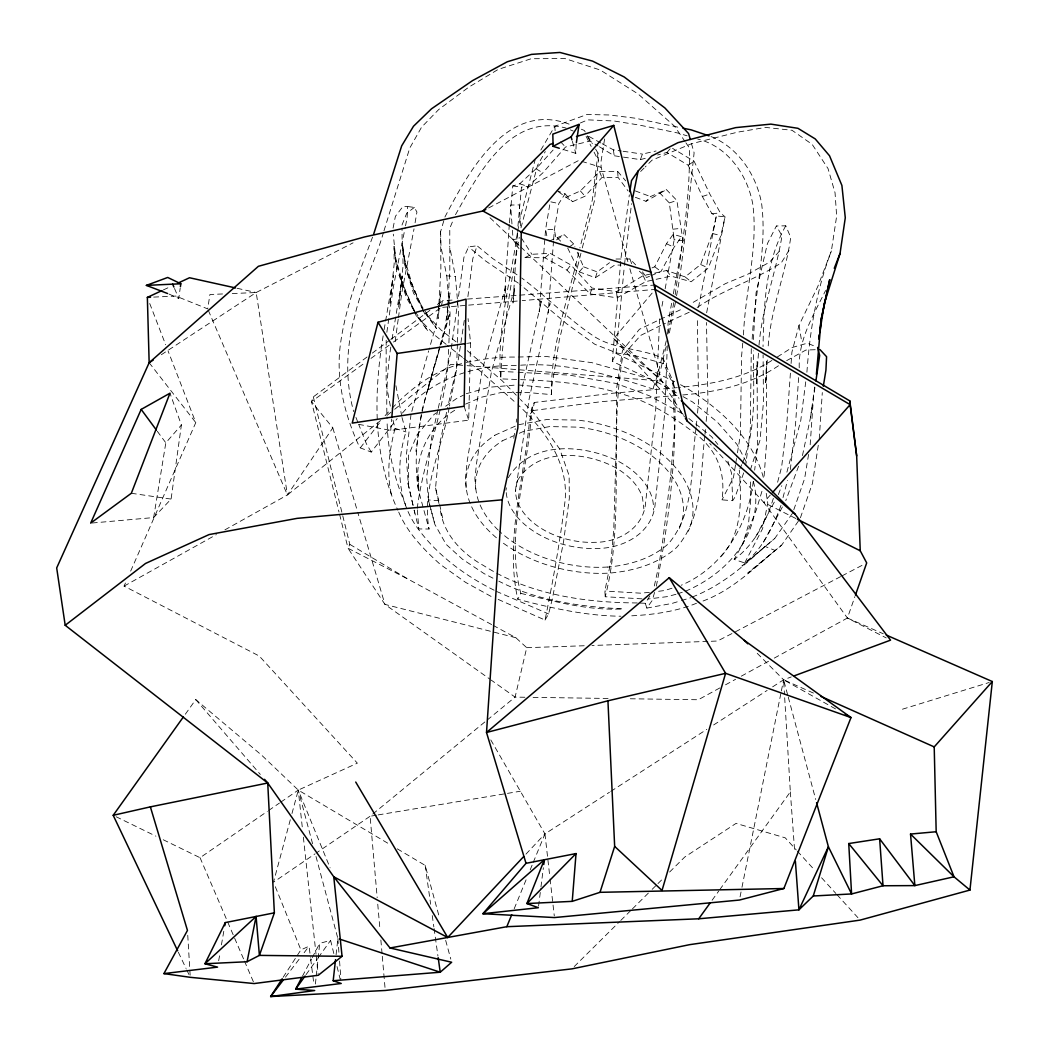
<?xml version="1.0" encoding="UTF-8"?>
<svg xmlns="http://www.w3.org/2000/svg" width="1049" height="1049" viewBox="0 0 1049 1049"><rect width="100%" height="100%" fill="white"/><g stroke="black" fill="none" stroke-linecap="round" stroke-linejoin="round"><path stroke-width="0.75" stroke-dasharray="5 3.75" d="M386.176 340.282L386.137 383.868L390.608 407.497M743.689 472.902L735.152 496.859L732.674 500.675L722 499.862C725.541 474.725 718.526 453.168 698.686 436.279C676.893 419.246 653.684 403.839 627.053 395.565C592.003 383.921 554.855 380.787 518.154 379.554M447.805 305.272L449.811 269.908L449.772 228.236L452.945 220.71M358.627 424.334L390.739 430.418L468.693 420.164L470.568 342.853L468.064 318.594M457.403 344.033L456.525 369.746L449.523 406.015M457.456 342.42L458.492 311.894L455.397 276.582L449.654 246.213M667.295 345.593L664.987 410.697L655.219 503.179C653.291 532.499 624.076 548.443 597.13 548.457A75.056 48.752 11.8 0 1 506.156 491.706M667.702 334.198L668.095 322.817L671.885 301.876M448.644 349.369C448.107 403.931 424.032 454.623 417.24 508.319M448.906 342.853L450.073 313.52L449.378 305.665M516.58 379.463L500.819 378.873C502.314 331.235 511.007 284.174 519.255 237.336M393.073 228.105L395.407 216.304L402.921 206.561L407.655 206.522L407.104 217.877L405.53 225.823M465.533 404.114L481.36 397.256L500.491 392.654L526.48 392.431L551.42 394.594L551.84 386.373L559.301 340.02L581.841 249.688M438.836 305.718L438.115 318.581L441.026 291.294L439.177 303.856M438.915 304.118L440.882 268.767L440.593 231.698L444.474 218.494M447.713 306.872L446.992 319.735L449.955 292.907L448.815 300.932M753.405 339.535L756.054 292.841L767.435 243.552L776.391 225.981L785.753 225.81L790.723 237.336C785.557 274.799 770.097 310.57 768.052 348.609M517.511 232.708L513 303.017L514.928 287.321L491.443 371.7L476.744 461.927L474.882 478.514L475.695 488.978M517.931 226.164L521.484 187.142L527.883 186.447L542.818 172.875L565.529 147.017L589.997 141.077L598.061 145.968M798.604 377.588L795.614 423.232L790.343 469.519M799.233 367.806C798.289 339.561 813.539 314.936 825.602 290.521M819.243 438.941L822.298 392.575M509.303 224.525L504.084 302.44L506.103 285.289L482.422 369.314L467.303 460.577L465.376 478.632L466.123 487.929M509.408 222.899L512.804 185.935L519.714 183.798L536.039 168.758L553.098 150.02M767.278 359.991L765.613 384.367L766.517 361.302L766.583 442.612L763.869 479.419M758.453 353.225L756.355 383.593L757.103 361.512L757.391 447.739L754.651 470.136M759.004 345.239C762.046 307.908 776.129 272.596 781.99 235.776L776.391 225.981M810.182 444.737L813.434 397.781L815.007 387.042M790.408 373.182L786.842 423.337L781.636 466.962L777.073 484.245M791.09 363.478L791.903 352.149L799.023 325.334L817.696 286.731L831.372 250.999L836.656 216.133L835.043 192.78L828.054 168.64L812.201 144.408L792.034 130.286L765.573 127.414L737.381 132.2L691.566 143.7L652.072 160.13L645.214 166.948M553.531 241.034L548.168 312.759L550.043 303.463L529.116 399.079L515.518 491.561M553.649 239.408L554.383 229.626L558.815 203.558L565.057 193.855L557.15 190.787M551.42 394.594C550.515 345.029 568.755 297.313 579.468 249.531M466.149 362.377L476.495 360.568A143.057 94.384 12.9 0 1 515.518 357.08L545.755 356.398L591.846 362.652L649.921 378.938L612.301 361.394L620.956 258.447L629.334 194.865M390.739 430.418L391.67 419.194M742.758 343.089L741.591 356.07L740.397 434.679L736.804 456.879M743.492 334.972C745.118 291.307 758.309 248.049 752.802 204.28C747.649 175.078 727.586 146.283 697.716 139.058M438.954 503.441L435.545 488.021L439.662 443.701L447.687 407.392M704.81 435.978C700.326 473.545 703.341 517.17 676.539 547.565C658.182 563.929 634.081 570.892 610.02 573.056A115.508 75.069 11.9 0 1 501.488 541.808M704.967 434.365L705.413 429.513M706.161 421.423L707.957 402.016L706.488 322.476M751.294 348.661L750.31 429.579L745.708 465.179M752.172 339.168C754.375 293.904 767.396 249.033 761.613 203.585C756.421 174.973 738.09 147.293 710.566 136.37M696.13 427.769C690.57 466.425 695.605 511.715 668.528 543.618C651.744 558.684 629.649 565.109 607.594 567.116M696.287 426.143L696.903 419.639M697.519 413.136L698.595 401.754L697.31 317.126M612.301 361.394L616.051 353.474L624.273 266.866M595.583 149.076L597.996 153.062L598.402 160.733L594.416 200.949L582.247 248.115M624.43 265.292L631.511 203.676M677.313 387.645L613.377 393.165L534.282 402.475L532.236 407.117L530.912 420.072C526.31 477.02 505.487 536.629 520.842 593.367L517.813 599.281C551.604 608.079 585.88 615.894 620.969 616.222M315.395 984.014L316.09 977.511M316.26 975.872L319.722 943.339L330.592 940.402L334.002 954.249M336.086 954.76L337.883 938.527L315.552 854.83M410.998 414.486L406.225 456.302L408.415 485.149L408.428 455.672L417.096 434.824L433.893 414.617L436.515 412.755M597.996 153.062L592.436 199.572L579.874 247.97M532.236 407.117L529.26 423.468C523.53 481.399 504.884 541.297 517.813 599.281M753.274 481.334C748.199 524.998 722.892 567.679 681.247 585.224M805.737 381.81L800.754 420.623L786.409 473.978M806.904 372.238C809.894 330.92 816.437 289.826 831.372 250.999M538.57 906.113L540.773 888.529M540.969 886.929L543.369 867.733M467.893 296.618L472.85 258.487L477.085 245.794L492.912 258.697L520.422 277.041M802.459 455.607L810.575 417.2L812.293 404.468M810.575 417.2L814.667 387.042M169.112 294.1L178.789 298.454L180.205 288.173M398.214 319.211L395.578 338.355L395.578 344.898M398.423 317.611L401.937 292.094L414.027 228.879M92.312 522.992L153.652 517.563L171.092 499.088L181.398 424.989L169.964 393.205M447.897 307.357L445.169 326.619L440.095 345.134M386.858 332.297L393.191 287.819L405.202 227.41M414.145 510.155L418.8 528.932L429.067 529.024L418.603 490.88C408.1 429.5 435.033 371.176 449.772 312.969L440.816 344.36M421.37 414.014L415.915 451.398M438.941 305.416L435.925 325.833L429.093 349.304M576.163 144.133L575.809 153.364L559.156 148.211M732.674 500.675L731.599 473.466L727.285 459.095M464.287 320.404L458.505 358.47L448.041 405.819M513.787 438.298L515.256 428.648M516.239 422.209L516.724 418.997M818.272 445.274L812.451 483.314L800.138 518.573L781.662 545.139L747.845 573.029L781.662 545.139M383.147 335.85C373.641 393.729 372.723 456.066 397.873 510.273M384.118 329.635L393.467 275.192L389.861 304.944L394.162 263.915L394.057 246.358L396.745 269.645L393.296 234.15M390.779 347.075C387.147 370.69 386.242 394.765 387.029 418.617M392.011 339.247L402.475 276.031L398.581 307.554L403.039 265.961L402.816 246.253L405.517 268.885L402.16 243.329L402.016 228.105M604.604 138.993L601.051 161.284L601.09 167.329L627.853 261.621M735.519 464.799L733.461 477.479L722 499.862M735.769 463.212L736.542 458.452M153.652 517.563L165.821 442.835L181.398 424.989M808.595 454.427L804.609 478.659L792.651 513.053L774.752 538.465L741.931 566.054L774.752 538.465M498.183 599.412L545.034 620.038C553.046 580.858 560.048 541.454 564.939 501.763C569.305 463.488 544.772 429.552 518.049 404.862M415.076 222.768L416.925 212.082L414.355 207.427L407.655 206.522M218.677 960.766L220.054 952.807M221.431 944.861L223.922 930.542M673.773 302.584L667.911 334.461M675.176 294.612C681.902 246.004 690.491 196.937 689.337 147.778L685.823 142.664M675.438 302.256L668.829 335.68M676.566 295.818L679.962 276.477L686.492 224.866L694.11 152.8L690.701 140.946M505.959 490.263L506.392 487.824M530.414 413.817L532.84 410.579L534.282 402.475M520.986 227.803L537.547 165.375L545.283 151.581M673.353 293.812L682.965 240.667L676.88 200.464L666.403 189.607L650.485 196.569L645.974 201.29L634.606 197.015M517.354 233.114C510.601 281.211 496.413 330.133 500.819 378.873M517.642 231.527L519.963 218.835L535.108 159.841M659.624 318.83L655.664 410.08L645.699 501.828C644.204 527.713 618.976 542.451 594.953 542.32A65.326 42.419 11.8 0 1 517.655 480.652M661.958 306.177L663.414 298.257M665.158 288.763L674.192 239.723L669.328 202.942L660.057 193.252L645.974 201.29M706.646 312.759L725.056 216.789L720.401 212.973L709.819 194.026L694.11 161.258L672.566 148.381M449.208 407.589L447.687 415.47C439.951 452.565 421.882 490.447 429.067 529.024M698.503 307.449L716.336 215.95L711.891 213.655L702.358 196.517L688.17 165.204L666.941 152.446L657.579 154.99M520.474 395.185L541.31 301.155L539.186 311.933L545.585 229.403L550.279 201.736L558.815 203.558M740.056 896.869L741.656 888.883M741.971 887.297L781.046 692.55M781.361 690.95L783.603 679.778L755.87 651.94M441.629 304.761L442.455 300.735L454.925 299.909M392.995 420.098L395.04 428.333C389.612 449.851 386.255 472.207 391.329 494.171M654.327 585.945L658.929 564.939L662.981 538.884L670.534 476.679L674.494 430.536L672.973 381.312L663.178 358.47C639.969 347.521 612.944 350.025 591.623 334.723C566.775 317.69 545.69 296.028 521.707 277.972M402.003 417.528L405.976 431.926C395.827 463.855 397.243 500.124 417.423 527.909C437.118 555.209 464.982 575.744 494.958 590.613M524.906 257.608L531.869 254.291L550.253 253.347L570.813 264.912L592.003 288.029L616.524 291.701L643.168 275.638L666.613 270.511L685.076 276.897L700.653 264.505L712.428 233.507L716.336 215.95L725.056 216.789L720.873 235.605L708.285 268.046L691.16 281.748L670.954 276.084L645.856 281.578L617.127 297.824L590.141 293.917L566.958 270.118L544.851 257.766L524.906 257.608L523.228 255.051M437.905 409.753L431.545 438.062L426.641 477.57L428.451 499.927L434.876 524.421L446.113 544.352L462.399 559.169L484.022 573.58L494.787 579.114M438.259 408.192L450.624 353.146L463.933 257.359L468.601 246.882L477.085 245.794M545.034 620.038L548.601 613.927L552.338 598.809L563.575 541.638L569.319 498.354L569.135 475.603L559.733 449.09L535.16 414.591L520.409 399.459M493.069 625.348L515.833 637.726L526.729 647.679L515.098 697.113L486.093 720.938M666.207 346.537C662.037 360.686 660.883 376.289 652.911 389.022C609.469 374.624 564.165 361.577 517.904 365.406M666.285 340.794L657.356 375.634L652.911 389.022M780.981 505.369C773.27 526.414 762.741 548.758 744.685 562.946L734.182 559.405L742.758 543.854L756.316 509.919L762.636 489.004M783.013 497.567L787.484 480.429M773.336 498.393C766.255 521.392 754.152 545.021 734.182 559.405M411.811 411.392L428.635 350.864M290.298 819.754L273.487 882.222L315.093 853.82M291.976 813.513L298.27 790.094L357.355 763.161L259.273 656.031L124.084 586.103L126.064 581.605M439.662 346.681L421.803 411.064M432.018 375.031L427.402 391.434L439.033 350.628M654.563 592.436L652.334 600.29L646.84 608.092L672.081 603.411L679.883 601.038M656.333 586.155C669.078 520.999 677.182 454.138 674.546 387.619L672.973 381.312M444.907 217.025C468.995 171.144 507.677 99.406 571.062 124.897M383.501 232.353C375.372 261.004 360.922 287.518 354.628 316.759C346.104 347.901 345.134 380.302 353.631 411.562M383.973 230.806L409.753 148.066L421.593 127.152L438.666 109.581L468.798 87.133L498.223 69.391L531.214 58.731L564.926 58.547L600.238 70.008L638.015 93.899L674.402 126.05L684.945 141.392M641.988 598.848L605.234 596.75C625.374 517.918 608.551 435.047 622.962 355.427L640.677 335.405L660.595 325.531M590.141 293.917L592.003 288.029M567.666 247.984L579.297 271.888L595.412 277.71L597.287 271.914L609.521 262.709M750.337 470.004L760.053 440.003L763.462 402.305L763.095 354.824M774.28 658.103L847.408 618.031L854.909 596.606M623.447 157.127L640.414 159.632L642.408 154.072L656.058 150.99M798.591 466.215L785.78 500.648M372.565 237.1C359.387 272.111 345.37 307.095 340.401 344.439C335.798 378.479 344.151 412.873 358.063 443.871L360.305 447.857L371.267 452.093L397.178 418.564M605.234 596.75L604.853 591.033L611.082 560.179L613.783 529.129L616.209 445.182L616.668 387.828L622.463 350.55L639.365 329.32L682.086 308.97M367.071 356.988L313.323 396.863L311.487 401.636L338.997 511.991M778.345 494.564L781.807 485.739M401.99 225.063L406.737 213.17L414.355 207.427M514.194 908.749L526.493 878.813M530.191 869.831L532.643 863.838M533.259 862.344L544.956 833.903L609.417 792.27M455.489 214.678C478.37 174.357 509.473 112.964 566.119 128.096M739.886 468.798L741.709 464.655M742.312 463.265C757.168 427.861 753.156 388.314 753.457 350.864M130.666 571.102L195.783 422.603L168.024 350.838M649.856 595.95L645.279 603.28L638.828 603.018M313.323 396.863L349.828 544.379L348.032 548.247L384.944 604.394L489.87 679.136M652.006 267.915L654.746 266.787L666.469 243.735L673.183 234.333L681.522 236.733L682.965 240.667L674.192 239.723L673.183 234.333M785.753 225.81C765.285 262.158 763.816 305.823 763.029 346.642M302.44 976.252L311.448 959.088M312.209 957.658L319.722 943.339M755.359 537.39L775.29 500.268M763.462 542.202L782.711 506.379M650.944 275.69L661.001 271.494L674.048 247.276L681.522 236.733M540.838 150.059L554.764 126.286L587.06 114.472L609.495 114.984L635.196 118.196L679.831 127.558M744.685 562.946L762.597 528.63L767.776 503.31L766.229 493.358M788.992 250.357L781.361 262.748C754.362 280.503 722.853 289.616 696.195 308.17M283.112 977.327L296.447 956.727M297.339 955.351L300.893 949.856L309.062 946.211L310.478 957.291M517.524 480.612C536.695 447.844 584.083 451.424 613.875 466.753A65.549 42.563 11.9 0 1 642.473 497.488L643.85 508.791M508.319 477.715C530.532 440.042 584.568 444.081 619.054 461.665A75.279 48.883 11.9 0 1 653.383 510.076M224.919 529.85L287.413 494.971L332.821 427.887L311.487 401.636L365.695 362.233M185.319 714.225L195.757 699.591L261.87 755.385L298.27 790.094L388.917 843.881M306.046 974.652L317.375 958.852M318.319 957.527L330.592 940.402M712.074 900.291L718.762 891.034M719.706 889.722L790.343 791.903L784.586 696.025M742.43 544.339C729.107 565.752 708.363 581.526 685.312 591.282M566.958 270.118L570.813 264.912M385.075 415.692L389.795 410.526M285.433 977.196L300.198 957.829M304.144 952.676L309.062 946.211M360.305 447.857L381.115 420.846M721.122 556.35C742.731 533.233 741.407 499.547 739.283 470.188M579.297 271.888L583.546 266.839L575.521 248.246M683.227 414.486L613.691 338.591L655.232 289.419L522.205 300.617M666.941 152.446L670.154 148.788M770.268 495.089L763.79 502.419L847.408 618.031L886.248 637.923M779.459 251.117L769.612 262.145L747.583 274.34L725.344 283.676L691.553 303.305M558.383 191.744L572.531 201.723L585.001 196.229L601.929 177.478L618.058 177.36L628.115 190.997M525.955 854.148L544.956 833.903L490.565 739.532M565.857 197.448L580.385 190.918L599.53 171.59L617.664 171.367L625.702 180.848M640.651 171.485L644.073 168.076M574.236 966.562L619.605 921.599M620.772 920.445L631.236 910.073M632.403 908.919L651.009 890.47M652.176 889.316L656.831 884.7M657.998 883.546L663.807 877.79M669.629 872.021L684.748 857.033L736.031 823.399L785.242 837.836L796.257 849.939M402.449 413.044C430.706 379.699 473.545 364.567 516.344 365.432M392.09 408.323C411.365 387.619 435.138 370.231 462.95 363.321M484.835 721.974L370.1 816.253L316.431 852.903M544.851 257.766L550.253 253.347M208.358 310.399L287.413 494.971L380.643 420.492M387.029 415.391L393.414 410.29M394.686 409.267L450.886 364.383L465.481 365.537M429.893 310.32L390.674 339.483M437.433 304.564L442.455 300.735M372.316 353.093L389.363 340.453M370.992 358.391L392.156 343.01M393.467 342.053L441.078 307.449M445.668 406.251L456.145 398.817L463.396 395.158M454.676 410.316C427.546 426.628 413.24 459.79 418.603 490.88L418.079 473.912L418.944 492.833M163.251 839.751L200.057 857.715L267.325 811.401M268.675 810.471L279.44 803.062M280.778 802.131L298.27 790.094L330.094 867.825M568.873 247.171L573.672 243.958L574.904 246.817M573.672 243.958L564.27 234.714L556.232 240.09L554.383 229.626L545.585 229.403L547.355 238.569M688.17 165.204L694.11 161.258M161.349 354.719L256.192 292.514L353.08 242.843M595.412 277.71L614.727 265.082L621.047 265.056M610.78 791.392L706.79 729.383M713.648 724.951L767.147 690.412M772.628 686.859L783.603 679.778L791.248 676.946M771.894 360.45C744.2 378.178 711.156 384.445 678.9 387.474M777.283 357.001L792.113 347.494L807.442 343.167L816.161 346.826M778.476 365.76C749.576 385.245 714.697 392.431 680.473 395.158M786.698 360.607L805.934 350.038L815.257 349.71M689.245 312.209L663.453 324.193M660.057 193.252L666.403 189.607M124.084 586.103L216.396 534.597M719.784 687.96L698.28 699.749L627.945 698.739M725.515 684.813L735.559 679.319M741.289 676.172L768.537 661.25M488.637 207.964L578.773 160.431M840.616 576.622L733.395 632.849M842.059 575.862L863.799 564.441M731.94 633.583L717.464 641.018L709.412 641.345M163.342 289.944L170.62 286.547M692.196 597.051C720.191 586.273 743.361 566.788 764.905 546.385L775.119 550.45C751.687 570.59 728.163 593.354 697.978 602.716M494.735 435.269L518.363 424.753L546.713 419.534L577.632 420.098A115.77 75.213 11.9 0 1 688.223 531.318M502.104 440.895L513.59 435.807M519.334 433.263L523.713 431.323L549.624 426.589L577.829 427.127A105.975 68.841 11.9 0 1 679.149 528.709M549.243 241.06L564.27 234.714M580.346 122.995L587.702 119.861L613.98 120.976L639.261 125.054L678.1 133.079L687.147 135.832M639.365 271.245L646.63 277.487L649.501 276.293M466.294 393.703L489.201 387.251L516.842 384.944M696.51 603.254C675.097 611.947 651.757 614.911 628.81 615.947M702.358 196.517L709.819 194.026M669.328 202.942L676.88 200.464M675.989 594.311L666.797 596.684L648.02 599.031M677.536 593.8L683.751 591.793M671.989 588.214L664.817 590.495L655.835 591.636M902.455 709.203L989.207 682.479M681.444 600.566L690.806 597.707M640.414 159.632L646.656 157.94M512.423 230.242L513.105 239.697L518.573 238.529M376.565 815.178L370.1 816.253L377.181 897.656M378.178 814.903L505.88 793.634M507.493 793.372L520.435 791.221M532.84 410.579L601.261 401.675L678.847 395.316M467.369 343.311L470.568 342.853M649.383 592.383L640.546 593.17L604.853 591.033M672.92 229.207L681.391 228.315M442.704 307.318L467.041 305.272M468.654 305.128L520.579 300.761M711.891 213.655L720.401 212.973M467.461 299.07L654.746 285.04M153.692 297.103L175.865 296.067L207.715 308.904L209.905 294.507L222.676 293.956M232.249 293.55L256.192 292.514L287.413 494.971M707.813 641.411L591.951 645.489M526.729 647.679L585.434 645.712M615.973 259.024L629.951 258.972L635.615 264.833M524.906 697.257L515.098 697.113L491.194 680.093M533.089 697.375L609.954 698.477M518.324 384.97L550.935 387.946M637.215 602.952C584.083 602.585 528.945 594.508 483.379 565.424C461.599 553.334 442.757 533.653 440.029 507.873M499.442 371.333L516.58 372.198M518.127 372.277L569.502 375.136L616.038 383.449L649.292 395.735L683.725 414.407M442.626 517.996L438.77 500.701L428.451 499.927M467.107 365.668L661.749 381.062L679.005 398.292M440.593 231.698L441.013 247.053L446.73 275.808L455.397 276.582M512.804 185.935L521.484 187.142M602.231 143.726L613.403 149.863L621.467 151.03M623.067 151.266L642.408 154.072M131.335 493.266L171.092 499.088M599.412 146.781L614.189 155.763L621.9 156.904M237.14 288.291L256.192 292.514M520.842 593.367C554.265 601.352 588.305 610.885 622.975 608.905C580.543 606.728 537.075 600.802 498.826 581.185M712.428 233.507L720.873 235.605M515.833 637.726L384.944 604.394L357.735 512.24M674.546 387.619L663.506 363.518L636.677 356.096L617.009 353.041L594.888 344.321L566.552 323.721L519.635 284.069M581.749 161.349L601.09 167.329M519.714 183.798L527.883 186.447M395.04 428.333L405.976 431.926M583.546 266.839L597.287 271.914M635.261 190.905L650.485 196.569M570.394 129.866L573.252 131.046M581.369 129.224L584.319 130.456L586.732 134.442M496.308 591.348L548.601 613.927M847.408 618.031L883.258 633.753M813.421 693.074L783.603 679.778L784.482 694.399M616.051 353.474L674.691 381.718M700.653 264.505L708.285 268.046M666.469 243.735L674.048 247.276M116.137 816.751L155.895 836.158M795.942 518.547L763.79 502.419L709.714 443.399M680.513 384.681L684.407 386.819C719.85 408.127 754.192 438.784 764.118 480.468M491.64 624.575L407.694 578.917L348.032 548.247L339.391 513.564M600.828 142.966L586.85 135.295L589.997 141.077M491.076 596.422L465.625 582.392L440.344 564.467C423.665 549.374 407.34 532.748 398.528 511.663M656.792 381.862L677.47 393.493M682.991 396.588L692.642 402.016L717.293 422.026L736.988 444.422L746.822 463.002M835.542 708.914L783.603 679.778L787.825 695.526M397.283 848.851L425.173 865.399L439.688 918.518M349.828 544.379L407.694 578.917M536.039 168.758L542.818 172.875M518.298 283.125L485.071 260.611L468.601 246.882M654.746 266.787L661.001 271.494M462.491 357.381L447.425 345.383M463.724 358.325L480.993 371.661L516.855 403.786M456.053 341.817L441.039 329.976L424.766 312.641L436.568 328.625L424.058 309.652M467.303 350.694L502.248 380.839L519.268 398.292M685.076 276.897L691.16 281.748M688.852 418.485L711.589 436.699L717.844 444.461M446.166 344.36L434.797 335.221L418.105 317.663L414.984 312.34M613.691 338.591L661.749 381.062L684.525 416.925M490.014 217.746L519.622 245.899M520.815 247.026L661.749 381.062L629.636 267.915M557.032 237.664L562.356 242.817M560.559 141.825L565.529 147.017M565.057 193.855L572.531 201.723M797.358 851.145L814.981 870.5M821.59 877.764L835.909 893.486M837.01 894.705L857.925 917.678M580.385 190.918L585.001 196.229M195.757 699.591L260.322 774.424M666.613 270.511L670.954 276.084M149.155 362.718L195.783 422.603M642.421 271.848L646.63 277.487M157.298 431.27L165.821 442.835M418.105 317.663L427.966 331.156L415.588 312.13M513.105 239.697L519.006 248.652M423.167 308.288C410.906 288.829 404.678 266.105 402.16 243.329M414.696 310.766C402.737 290.743 396.456 267.81 393.663 244.732M521.314 237.953L531.869 254.291M587.532 135.78L592.37 143.752M414.198 311.002L406.396 297.693L399.066 274.982L415.155 313.625M371.267 452.093L366.429 443.858L358.863 424.779M586.103 136.357L591.164 146.401M594.062 152.131L598.402 160.733M423.481 311.317L407.025 272.216L413.529 293.156L422.354 308.458L412.913 287.059L404.717 259.287M178.356 952.282L186.066 968.476M186.761 969.958L189.567 975.845M645.279 603.28L646.84 608.092M643.168 275.638L645.856 281.578M422.957 309.848L424.845 314.123M413.909 310.478L404.875 289.812L396.443 261.24M414.552 311.959L416.492 316.378M174.501 288.475L178.789 298.454M200.057 857.715L227.095 920.629M227.738 922.137L243.84 959.586M244.483 961.081L253.504 982.061M599.53 171.59L601.929 177.478M275.323 886.733L300.893 949.856M355.952 417.436L358.286 423.311M149.719 303.502L165.663 344.728M405.714 505.054C393.991 478.292 387.474 449.444 387.081 420.203M629.951 258.972L632.088 264.991M464.104 406.265L468.693 420.164M332.821 427.887L357.276 510.679M572.387 141.353L575.809 153.364M445.668 940.389L450.795 959.127M788.258 697.113L815.716 799.508M312.602 843.776L298.27 790.094L302.309 827.451M428.582 500.675L434.876 524.421M753.366 481.491C759.253 502.419 754.021 525.47 742.784 543.67L748.37 525.365L750.743 499.652L750.468 478.449M435.545 488.021L438.77 500.701M337.044 966.562L340.846 981.943M413.109 505.539L407.576 481.504L413.778 508.568M414.171 510.22L414.879 513.341M395.932 385.704L401.701 415.942M799.023 325.334L801.869 342.59M425.173 865.399L430.654 904.251M432.254 915.58L433.84 926.91M434.076 928.522L437.944 956.045M613.403 149.863L614.189 155.763M310.674 958.878L313.9 984.185M544.956 833.903L549.899 877.344M550.082 878.957L554.292 915.947M303.371 837.194L316.024 954.144M316.208 955.77L318.135 973.629M616.524 291.701L617.127 297.824M446.73 275.808L449.247 304.092M377.758 904.172L380.026 930.227M380.866 939.996L382.151 954.642M382.295 956.282L385.258 990.466M554.764 126.286L555.118 130.692M417.358 509.906L418.8 528.932M337.883 938.527L339.076 954.577M339.561 961.002L340.873 978.665M790.343 791.903L794.696 851.683M511.964 223.948L510.601 205.053L519.281 204.896L520.737 228.512M617.664 171.367L618.058 177.36M663.178 358.47L663.506 363.518M187.758 935.275L190.171 975.701M607.555 567.024A105.739 68.71 11.9 0 1 499.35 531.214M498.236 530.151A105.739 68.71 11.9 0 1 502.222 440.986M496.413 537.77A115.508 75.069 11.9 0 1 470.817 504.936M470.188 503.402A115.508 75.069 11.9 0 1 494.866 435.361"/><path stroke-width="1.5" d="M794.303 675.818L890.562 640.139L795.155 514.259L687.161 421.069L650.852 272.032L613.744 125.395L521.261 232.078L517.865 427.953L502.222 499.822L486.513 732.49L526.021 863.314L482.92 913.718L554.475 917.56L739.414 900.055L783.878 888.516L850.988 717.582L744.305 640.336L669.262 577.684L486.513 732.49L607.935 700.798L725.606 673.327L850.988 717.582L845.363 714.421M576.032 853.571L526.913 903.556L538.373 907.713L482.92 913.718L544.365 859.734L526.913 903.556L572.23 901.353L576.032 853.571L526.021 863.314M391.802 417.594L397.151 353.461L378.02 322.253L466.071 299.175L464.104 406.265L352.215 423.114L378.02 322.253M816.397 374.362L821.223 319.027L829.707 279.69L821.223 319.027L819.833 329.911M282.22 978.704L270.655 996.55L385.258 990.466L571.915 968.87L689.613 944.664L860.128 920.104L969.945 890.063L992.315 681.535L886.248 635.051M301.679 977.694L295.674 989.141L341.227 983.477L333.189 980.723L335.536 959.625M543.762 864.533L544.365 859.734M818.836 337.673L819.243 334.565M180.415 286.705L180.808 283.768L167.709 277.461L146.375 285.394L167.604 293.523M815.912 380.918L819.649 355.441L817.604 347.429M819.794 332.599L824.278 303.567L840.039 253.491L845.284 217.772L841.901 185.45L829.523 155.763L815.23 138.914L797.948 128.306L770.884 124.123L735.677 127.624L678.021 142.651L651.547 156.104L638.107 171.066L631.511 180.585L629.82 191.692M576.386 142.612L579.087 124.372L552.823 134.141L553.098 146.335L559.156 148.211M818.797 339.063L819.295 335.824M823.334 386.176L825.93 370.166L826.573 356.686L819.925 349.54M224.748 925.769L225.299 922.596L274.366 912.84L267.731 783.013L264.558 779.328M225.299 922.596L204.961 963.756L247.066 961.736L256.087 916.472L204.961 963.756L217.563 967.126L163.919 973.603L187.456 930.424L150.374 806.865L113.2 815.309L177.661 950.814M632.141 200.569L638.107 171.066M373.693 234.045L401.688 145.85L413.49 126.247L431.519 108.794L472.561 80.603L507.283 61.773L531.502 54.378L559.917 52.45L592.541 61.091L624.194 76.97L664.869 107.929L688.577 133.551L690.281 139.465M485.766 209.472L482.907 210.993L364.659 236.917L258.395 266.302L149.155 362.718L56.685 567.942L65.195 625.283L267.731 783.013L333.766 876.794L390.018 947.981L506.811 926.7L698.713 918.793L798.932 909.837L813.263 895.99L828.395 846.766L816.568 802.655M572.23 901.353L600.015 892.319L614.662 846.399L607.935 700.798M274.366 912.84L259.405 955.39L247.066 961.736M855.446 595.071L866.697 562.907L860.246 550.791L856.666 455.882L849.834 400.928L654.746 285.04L655.232 289.419L850.123 404.639L856.666 455.882M834.27 268.295L840.039 253.491M506.811 926.7L511.728 914.728M141.182 409.412L90.686 523.123L131.335 493.266L169.964 393.205L141.182 409.412L156.34 429.985M553.098 146.335L571.102 136.842L579.087 124.372M113.2 815.309L183.418 716.873M305.102 975.963L295.674 989.141L314.7 990.518L270.655 996.55L283.453 979.766M698.713 918.793L710.16 902.94M772.418 492.65L850.123 404.639L849.834 400.928M969.945 890.063L954.013 876.794L936.18 831.739L934.213 746.901L992.315 681.535M163.919 973.603L190.275 977.314L254.146 983.556L318.319 975.255L342.053 956.295L333.766 876.794L447.713 937.504L523.713 856.535M65.195 625.283L145.536 563.457L209.053 534.584L297.103 518.363L502.222 499.822M153.22 360.056L149.155 362.718L147.358 297.392L161.887 290.612M177.884 283.164L189.515 277.749L235.553 287.937M553.164 143.451L550.056 144.382L482.907 210.993L521.261 232.078L650.852 272.032M576.465 136.501L613.744 125.395M267.731 783.013L150.374 806.865M813.263 895.99L851.591 893.945L848.733 843.553L879.626 838.807L914.859 885.605L954.013 876.794L910.532 834.06L936.18 831.739M397.151 353.461L465.782 343.548M333.189 980.723L440.226 972.226L451.647 962.248L390.018 947.981M146.375 285.394L180.808 283.768M147.358 297.392L150.518 297.247M600.015 892.319L783.878 888.516M342.053 956.295L259.405 955.39L256.087 916.472M683.03 128.214L691.042 129.827L709.058 135.859M339.43 939.039L440.226 972.226L438.18 957.658M820.882 696.392L934.213 746.901M797.397 519.281L860.246 550.791M614.662 846.399L662.024 890.47L725.606 673.327L669.262 577.684M681.299 400.587L795.155 514.259M744.305 640.336L747.78 643.811M848.733 843.553L883.022 885.749L914.859 885.605L910.532 834.06M685.403 418.315L687.161 421.069M355.729 782.056L447.713 937.504M172.665 284.187L173.898 287.046M571.102 136.842L571.954 139.845M879.626 838.807L883.022 885.749L851.591 893.945L828.395 846.766L798.932 909.837L795.404 861.373"/></g></svg>
